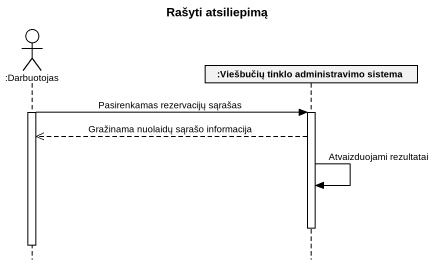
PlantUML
@startuml
title Rašyti atsiliepimą
hide footbox
actor ":Darbuotojas" as Darbuotojas
participant ":Viešbučių tinklo administravimo sistema" as Viešbučių_tinklo

activate Darbuotojas
Darbuotojas -> Viešbučių_tinklo : Pasirenkamas rezervacijų sąrašas
activate Viešbučių_tinklo
Viešbučių_tinklo -->> Darbuotojas : Gražinama nuolaidų sąrašo informacija
Viešbučių_tinklo -> Viešbučių_tinklo : Atvaizduojami rezultatai
deactivate Viešbučių_tinklo
deactivate Darbuotojas
@enduml
